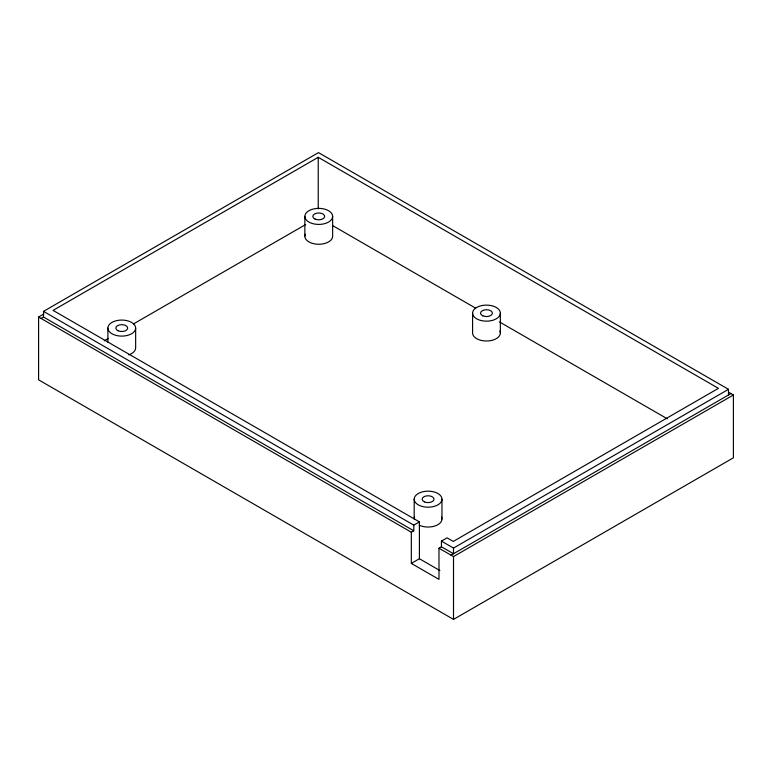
<?xml version="1.0" encoding="UTF-8"?>
<svg xmlns="http://www.w3.org/2000/svg" width="772" height="772" viewBox="0 0 772 772"><rect width="100%" height="100%" fill="white"/><g stroke="black" fill="none" stroke-linecap="round" stroke-linejoin="round"><path stroke-width="1.16" d="M43.512 311.367L413.782 525.134L413.782 530.808L43.512 317.031L43.512 311.367L318.489 152.605L728.488 389.32L728.488 394.994M728.855 392.369L733.4 394.994L733.4 457.806L453.511 619.395L38.6 379.843L38.6 317.031L43.821 314.021M728.488 389.32L453.511 548.081L453.511 553.746L441.439 546.779L441.439 541.104L447.075 537.852L453.26 541.433L718.414 388.345L318.228 157.305L53.075 310.383L419.408 521.882L419.408 558.735L439.895 570.566M41.051 318.45L43.512 317.031M104.23 340.828L108.408 338.416M133.46 323.95L305.702 224.507M413.782 525.134L419.408 521.882M38.6 317.031L411.322 532.226L413.782 530.808M411.322 532.226L411.322 563.406L419.408 558.735M411.322 563.406L438.988 579.376L438.988 548.197L441.439 546.779M451.06 555.164L730.949 393.575M438.988 548.197L453.511 556.583L733.4 394.994M332.819 225.704L475.6 308.134M499.561 321.972L667.355 418.839M441.439 541.104L453.511 548.081M500.352 313.133A13.886 8.019 0 0 1 479.518 320.081A13.886 8.019 0 0 1 479.518 306.195A13.886 8.019 0 0 1 500.352 313.133L500.352 332.983M472.58 313.133L472.58 332.983A13.886 8.019 0 0 0 488.28 340.935A13.886 8.019 0 0 0 499.88 330.908M453.511 556.583L453.511 619.395M441.97 499.175A13.886 8.019 0 0 1 421.136 506.123A13.886 8.019 0 0 1 421.136 492.237A13.886 8.019 0 0 1 441.97 499.175L441.97 519.025M414.188 499.175L414.188 519.025A13.886 8.019 0 0 1 414.66 516.951M332.635 216.392A13.886 8.019 0 0 1 311.801 223.34A13.886 8.019 0 0 1 311.801 209.453A13.886 8.019 0 0 1 332.635 216.392L332.635 236.242A13.886 8.019 0 0 1 316.935 244.193A13.886 8.019 0 0 1 305.326 234.167M318.228 157.305L318.228 208.884M304.853 216.392L304.853 236.242M135.65 328.081A13.886 8.019 0 0 1 114.816 335.029A13.886 8.019 0 0 1 114.816 321.142A13.886 8.019 0 0 1 135.65 328.081L135.65 347.931A13.886 8.019 0 0 1 128.702 354.869M107.877 328.081L107.877 342.092M441.497 516.951A13.886 8.019 0 0 1 435.543 525.79A13.886 8.019 0 0 1 419.148 525.163M482.799 315.825A5.915 3.416 0 0 0 492.324 313.625A5.915 3.416 0 0 0 484.266 309.958A5.915 3.416 0 0 0 482.799 315.825M424.417 501.868A5.915 3.416 0 0 0 433.941 499.667A5.915 3.416 0 0 0 425.883 496.01A5.915 3.416 0 0 0 424.417 501.868M118.097 330.773A5.915 3.416 0 0 0 127.621 328.573A5.915 3.416 0 0 0 119.564 324.906A5.915 3.416 0 0 0 118.097 330.773M315.082 219.084A5.915 3.416 0 0 0 324.607 216.884A5.915 3.416 0 0 0 316.549 213.217A5.915 3.416 0 0 0 315.082 219.084"/></g></svg>
